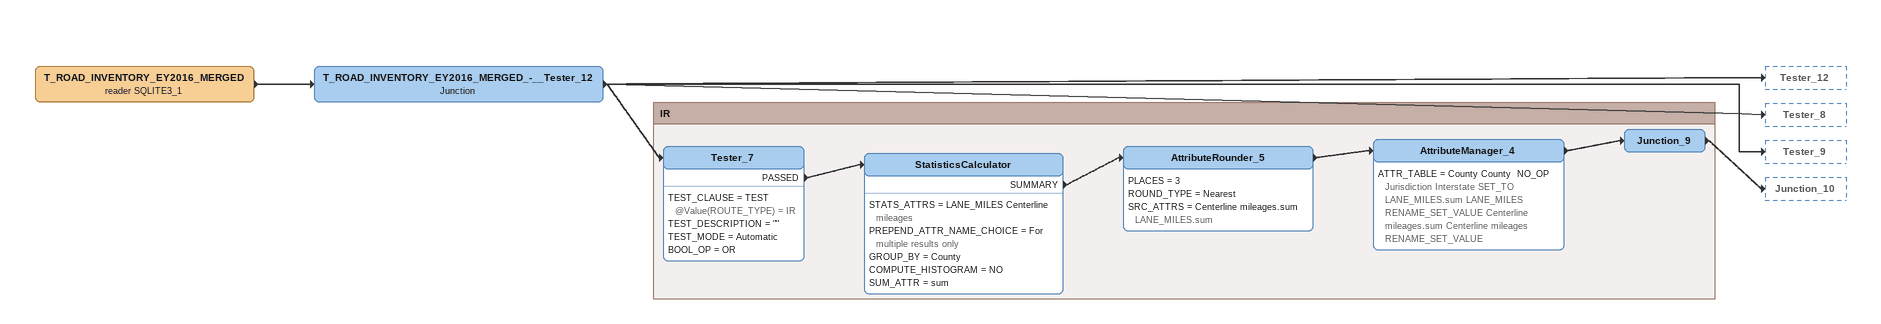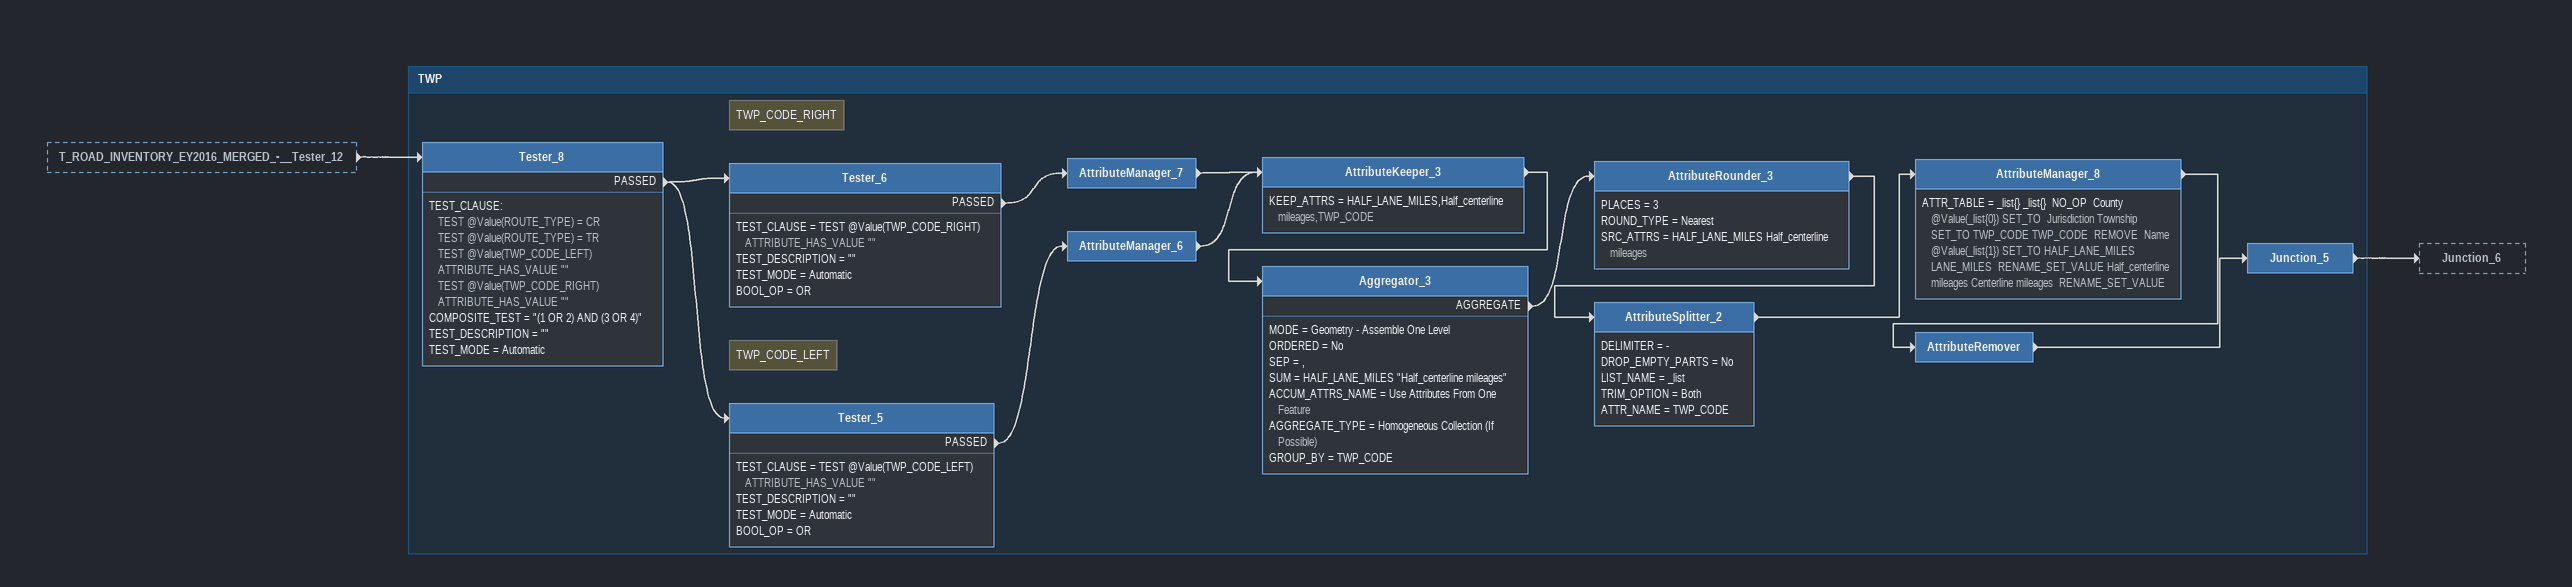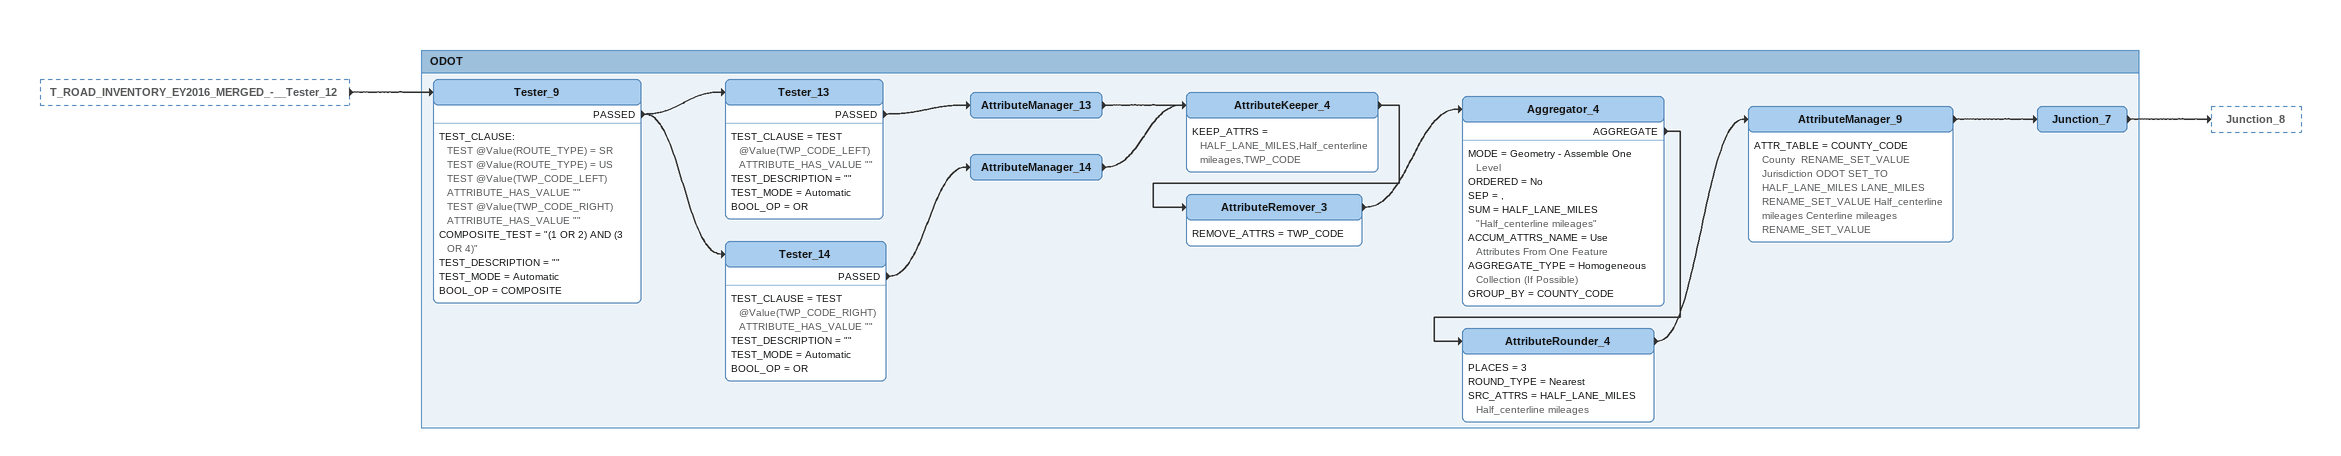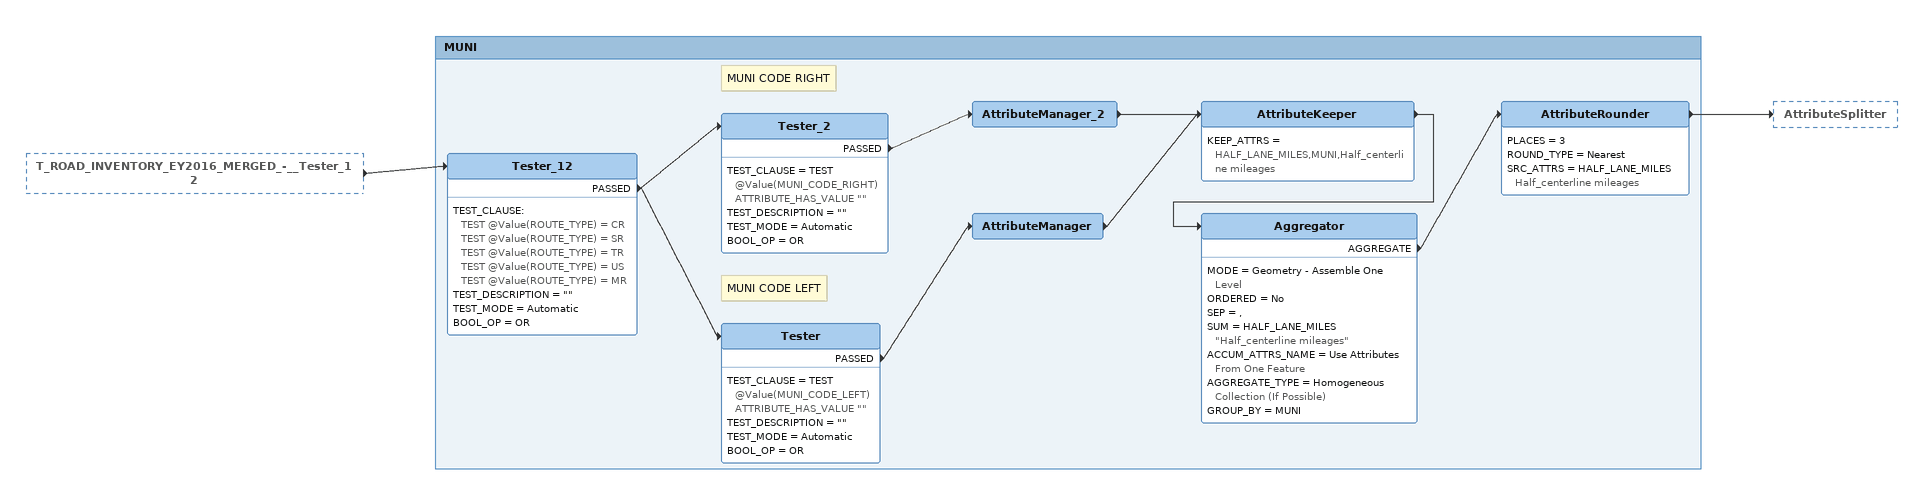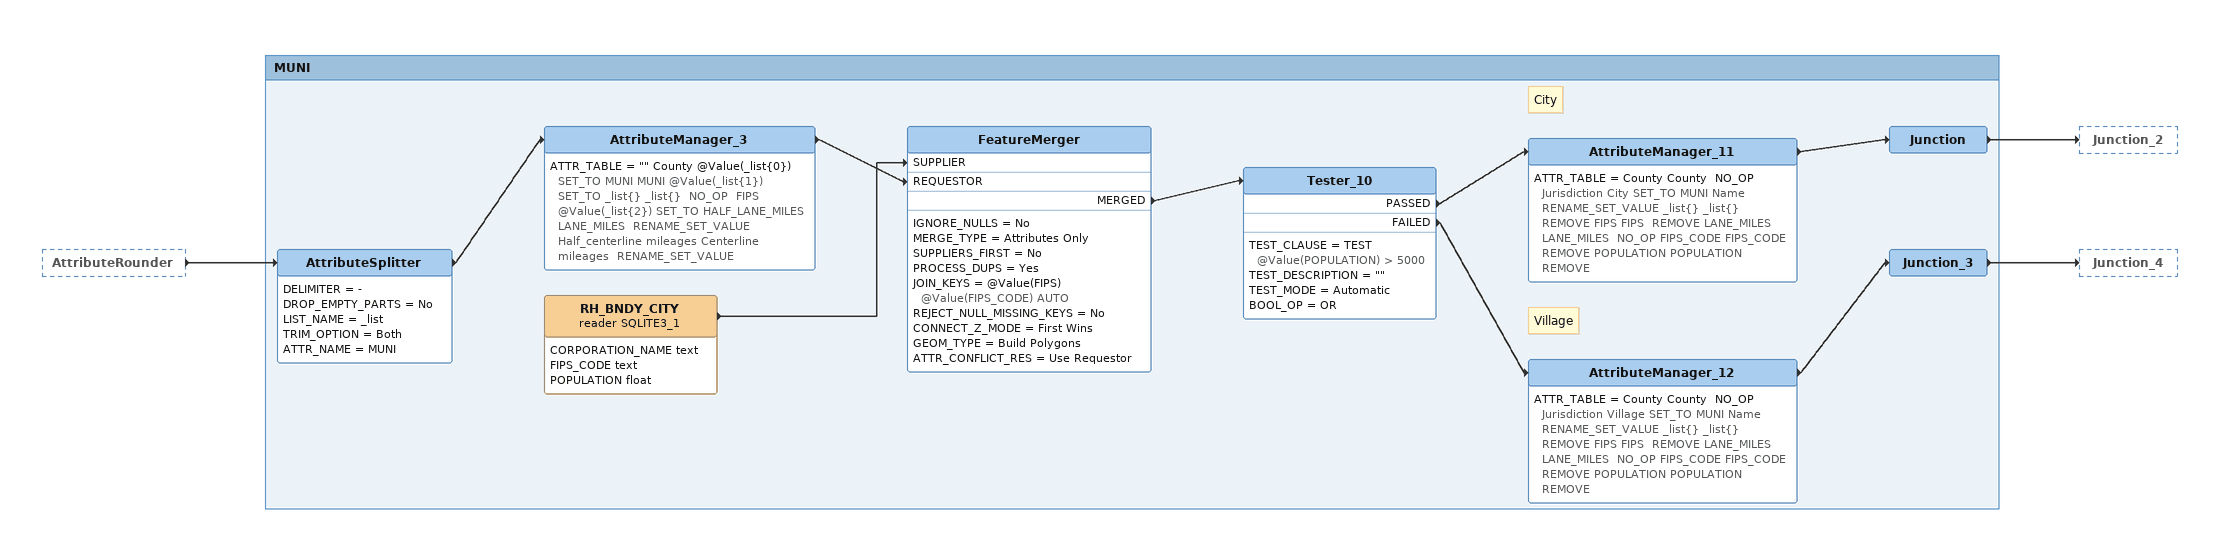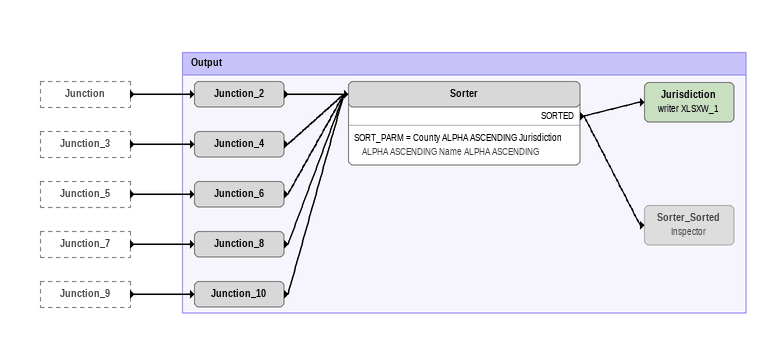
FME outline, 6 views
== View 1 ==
T_ROAD_INVENTORY_EY2016_MERGED (reader SQLITE3_1)
    -> T_ROAD_INVENTORY_EY2016_MERGED_-__Tester_12
T_ROAD_INVENTORY_EY2016_MERGED_-__Tester_12: Junction
    -> Tester_12
    -> Tester_8
    -> Tester_9
    -> Tester_7

Bookmark: IR
Tester_7
    TEST_CLAUSE = TEST @Value(ROUTE_TYPE) = IR
    TEST_DESCRIPTION = ""
    TEST_MODE = Automatic
    BOOL_OP = OR
    PASSED -> StatisticsCalculator
StatisticsCalculator
    STATS_ATTRS = LANE_MILES Centerline mileages
    PREPEND_ATTR_NAME_CHOICE = For multiple results only
    GROUP_BY = County
    COMPUTE_HISTOGRAM = NO
    SUM_ATTR = sum
    SUMMARY -> AttributeRounder_5
AttributeRounder_5
    PLACES = 3
    ROUND_TYPE = Nearest
    SRC_ATTRS = Centerline mileages.sum LANE_MILES.sum
    -> AttributeManager_4
AttributeManager_4
    ATTR_TABLE = County County  NO_OP  Jurisdiction Interstate SET_TO LANE_MILES.sum LANE_MILES  RENAME_SET_VALUE Centerline mileages.sum Centerline mileages  RENAME_SET_VALUE
    -> Junction_9
Junction_9
    -> Junction_10

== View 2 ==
T_ROAD_INVENTORY_EY2016_MERGED_-__Tester_12 [outside]
    -> Tester_8

Bookmark: TWP
Tester_8
    TEST_CLAUSE:
      TEST @Value(ROUTE_TYPE) = CR
      TEST @Value(ROUTE_TYPE) = TR
      TEST @Value(TWP_CODE_LEFT) ATTRIBUTE_HAS_VALUE ""
      TEST @Value(TWP_CODE_RIGHT) ATTRIBUTE_HAS_VALUE ""
    COMPOSITE_TEST = "(1 OR 2) AND (3 OR 4)"
    TEST_DESCRIPTION = ""
    TEST_MODE = Automatic
    PASSED -> Tester_6
    PASSED -> Tester_5
Note: TWP_CODE_RIGHT
Tester_6
    TEST_CLAUSE = TEST @Value(TWP_CODE_RIGHT) ATTRIBUTE_HAS_VALUE ""
    TEST_DESCRIPTION = ""
    TEST_MODE = Automatic
    BOOL_OP = OR
    PASSED -> AttributeManager_7
AttributeManager_7
    -> AttributeKeeper_3
Note: TWP_CODE_LEFT
Tester_5
    TEST_CLAUSE = TEST @Value(TWP_CODE_LEFT) ATTRIBUTE_HAS_VALUE ""
    TEST_DESCRIPTION = ""
    TEST_MODE = Automatic
    BOOL_OP = OR
    PASSED -> AttributeManager_6
AttributeManager_6
    -> AttributeKeeper_3
AttributeKeeper_3
    KEEP_ATTRS = HALF_LANE_MILES,Half_centerline mileages,TWP_CODE
    -> Aggregator_3
Aggregator_3
    MODE = Geometry - Assemble One Level
    ORDERED = No
    SEP = ,
    SUM = HALF_LANE_MILES "Half_centerline mileages"
    ACCUM_ATTRS_NAME = Use Attributes From One Feature
    AGGREGATE_TYPE = Homogeneous Collection (If Possible)
    GROUP_BY = TWP_CODE
    AGGREGATE -> AttributeRounder_3
AttributeRounder_3
    PLACES = 3
    ROUND_TYPE = Nearest
    SRC_ATTRS = HALF_LANE_MILES Half_centerline mileages
    -> AttributeSplitter_2
AttributeSplitter_2
    DELIMITER = -
    DROP_EMPTY_PARTS = No
    LIST_NAME = _list
    TRIM_OPTION = Both
    ATTR_NAME = TWP_CODE
    -> AttributeManager_8
AttributeManager_8
    ATTR_TABLE = _list{} _list{}  NO_OP  County @Value(_list{0}) SET_TO  Jurisdiction Township SET_TO TWP_CODE TWP_CODE  REMOVE  Name @Value(_list{1}) SET_TO HALF_LANE_MILES LANE_MILES  RENAME_SET_VALUE Half_centerline mileages Centerline mileages  RENAME_SET_VALUE
    -> AttributeRemover
AttributeRemover
    -> Junction_5
Junction_5
    -> Junction_6

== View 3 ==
T_ROAD_INVENTORY_EY2016_MERGED_-__Tester_12 [outside]
    -> Tester_9

Bookmark: ODOT
Tester_9
    TEST_CLAUSE:
      TEST @Value(ROUTE_TYPE) = SR
      TEST @Value(ROUTE_TYPE) = US
      TEST @Value(TWP_CODE_LEFT) ATTRIBUTE_HAS_VALUE ""
      TEST @Value(TWP_CODE_RIGHT) ATTRIBUTE_HAS_VALUE ""
    COMPOSITE_TEST = "(1 OR 2) AND (3 OR 4)"
    TEST_DESCRIPTION = ""
    TEST_MODE = Automatic
    BOOL_OP = COMPOSITE
    PASSED -> Tester_14
    PASSED -> Tester_13
Tester_13
    TEST_CLAUSE = TEST @Value(TWP_CODE_LEFT) ATTRIBUTE_HAS_VALUE ""
    TEST_DESCRIPTION = ""
    TEST_MODE = Automatic
    BOOL_OP = OR
    PASSED -> AttributeManager_13
AttributeManager_13
    -> AttributeKeeper_4
Tester_14
    TEST_CLAUSE = TEST @Value(TWP_CODE_RIGHT) ATTRIBUTE_HAS_VALUE ""
    TEST_DESCRIPTION = ""
    TEST_MODE = Automatic
    BOOL_OP = OR
    PASSED -> AttributeManager_14
AttributeManager_14
    -> AttributeKeeper_4
AttributeKeeper_4
    KEEP_ATTRS = HALF_LANE_MILES,Half_centerline mileages,TWP_CODE
    -> AttributeRemover_3
AttributeRemover_3
    REMOVE_ATTRS = TWP_CODE
    -> Aggregator_4
Aggregator_4
    MODE = Geometry - Assemble One Level
    ORDERED = No
    SEP = ,
    SUM = HALF_LANE_MILES "Half_centerline mileages"
    ACCUM_ATTRS_NAME = Use Attributes From One Feature
    AGGREGATE_TYPE = Homogeneous Collection (If Possible)
    GROUP_BY = COUNTY_CODE
    AGGREGATE -> AttributeRounder_4
AttributeRounder_4
    PLACES = 3
    ROUND_TYPE = Nearest
    SRC_ATTRS = HALF_LANE_MILES Half_centerline mileages
    -> AttributeManager_9
AttributeManager_9
    ATTR_TABLE = COUNTY_CODE County  RENAME_SET_VALUE  Jurisdiction ODOT SET_TO HALF_LANE_MILES LANE_MILES  RENAME_SET_VALUE Half_centerline mileages Centerline mileages  RENAME_SET_VALUE
    -> Junction_7
Junction_7
    -> Junction_8

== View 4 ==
T_ROAD_INVENTORY_EY2016_MERGED_-__Tester_12 [outside]
    -> Tester_12

Bookmark: MUNI
Tester_12
    TEST_CLAUSE:
      TEST @Value(ROUTE_TYPE) = CR
      TEST @Value(ROUTE_TYPE) = SR
      TEST @Value(ROUTE_TYPE) = TR
      TEST @Value(ROUTE_TYPE) = US
      TEST @Value(ROUTE_TYPE) = MR
    TEST_DESCRIPTION = ""
    TEST_MODE = Automatic
    BOOL_OP = OR
    PASSED -> Tester_2
    PASSED -> Tester
Note: MUNI CODE RIGHT
Tester_2
    TEST_CLAUSE = TEST @Value(MUNI_CODE_RIGHT) ATTRIBUTE_HAS_VALUE ""
    TEST_DESCRIPTION = ""
    TEST_MODE = Automatic
    BOOL_OP = OR
    PASSED -> AttributeManager_2
AttributeManager_2
    -> AttributeKeeper
Note: MUNI CODE LEFT
Tester
    TEST_CLAUSE = TEST @Value(MUNI_CODE_LEFT) ATTRIBUTE_HAS_VALUE ""
    TEST_DESCRIPTION = ""
    TEST_MODE = Automatic
    BOOL_OP = OR
    PASSED -> AttributeManager
AttributeManager
    -> AttributeKeeper
AttributeKeeper
    KEEP_ATTRS = HALF_LANE_MILES,MUNI,Half_centerline mileages
    -> Aggregator
Aggregator
    MODE = Geometry - Assemble One Level
    ORDERED = No
    SEP = ,
    SUM = HALF_LANE_MILES "Half_centerline mileages"
    ACCUM_ATTRS_NAME = Use Attributes From One Feature
    AGGREGATE_TYPE = Homogeneous Collection (If Possible)
    GROUP_BY = MUNI
    AGGREGATE -> AttributeRounder
AttributeRounder
    PLACES = 3
    ROUND_TYPE = Nearest
    SRC_ATTRS = HALF_LANE_MILES Half_centerline mileages
    -> AttributeSplitter

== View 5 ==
AttributeRounder [outside]
    -> AttributeSplitter

Bookmark: MUNI
AttributeSplitter
    DELIMITER = -
    DROP_EMPTY_PARTS = No
    LIST_NAME = _list
    TRIM_OPTION = Both
    ATTR_NAME = MUNI
    -> AttributeManager_3
AttributeManager_3
    ATTR_TABLE = "" County @Value(_list{0}) SET_TO MUNI MUNI @Value(_list{1}) SET_TO _list{} _list{}  NO_OP  FIPS @Value(_list{2}) SET_TO HALF_LANE_MILES LANE_MILES  RENAME_SET_VALUE Half_centerline mileages Centerline mileages  RENAME_SET_VALUE
    -> FeatureMerger [REQUESTOR]
RH_BNDY_CITY (reader SQLITE3_1)
    attributes: CORPORATION_NAME text, FIPS_CODE text, POPULATION float
    -> FeatureMerger [SUPPLIER]
FeatureMerger
    IGNORE_NULLS = No
    MERGE_TYPE = Attributes Only
    SUPPLIERS_FIRST = No
    PROCESS_DUPS = Yes
    JOIN_KEYS = @Value(FIPS) @Value(FIPS_CODE) AUTO
    REJECT_NULL_MISSING_KEYS = No
    CONNECT_Z_MODE = First Wins
    GEOM_TYPE = Build Polygons
    ATTR_CONFLICT_RES = Use Requestor
    MERGED -> Tester_10
Tester_10
    TEST_CLAUSE = TEST @Value(POPULATION) > 5000
    TEST_DESCRIPTION = ""
    TEST_MODE = Automatic
    BOOL_OP = OR
    PASSED -> AttributeManager_11
    FAILED -> AttributeManager_12
Note: City
AttributeManager_11
    ATTR_TABLE = County County  NO_OP  Jurisdiction City SET_TO MUNI Name  RENAME_SET_VALUE _list{} _list{}  REMOVE FIPS FIPS  REMOVE LANE_MILES LANE_MILES  NO_OP FIPS_CODE FIPS_CODE  REMOVE POPULATION POPULATION  REMOVE
    -> Junction
Junction
    -> Junction_2
Note: Village
AttributeManager_12
    ATTR_TABLE = County County  NO_OP  Jurisdiction Village SET_TO MUNI Name  RENAME_SET_VALUE _list{} _list{}  REMOVE FIPS FIPS  REMOVE LANE_MILES LANE_MILES  NO_OP FIPS_CODE FIPS_CODE  REMOVE POPULATION POPULATION  REMOVE
    -> Junction_3
Junction_3
    -> Junction_4

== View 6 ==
Junction [outside]
    -> Junction_2
Junction_3 [outside]
    -> Junction_4
Junction_5 [outside]
    -> Junction_6
Junction_7 [outside]
    -> Junction_8
Junction_9 [outside]
    -> Junction_10

Bookmark: Output
Junction_6
    -> Sorter
Junction_8
    -> Sorter
Junction_10
    -> Sorter
Junction_2
    -> Sorter
Junction_4
    -> Sorter
Sorter
    SORT_PARM = County ALPHA ASCENDING Jurisdiction ALPHA ASCENDING Name ALPHA ASCENDING
    SORTED -> Jurisdiction (writer XLSXW_1)
    SORTED -> Sorter_Sorted
Jurisdiction (writer XLSXW_1)
Sorter_Sorted: Inspector [off]
